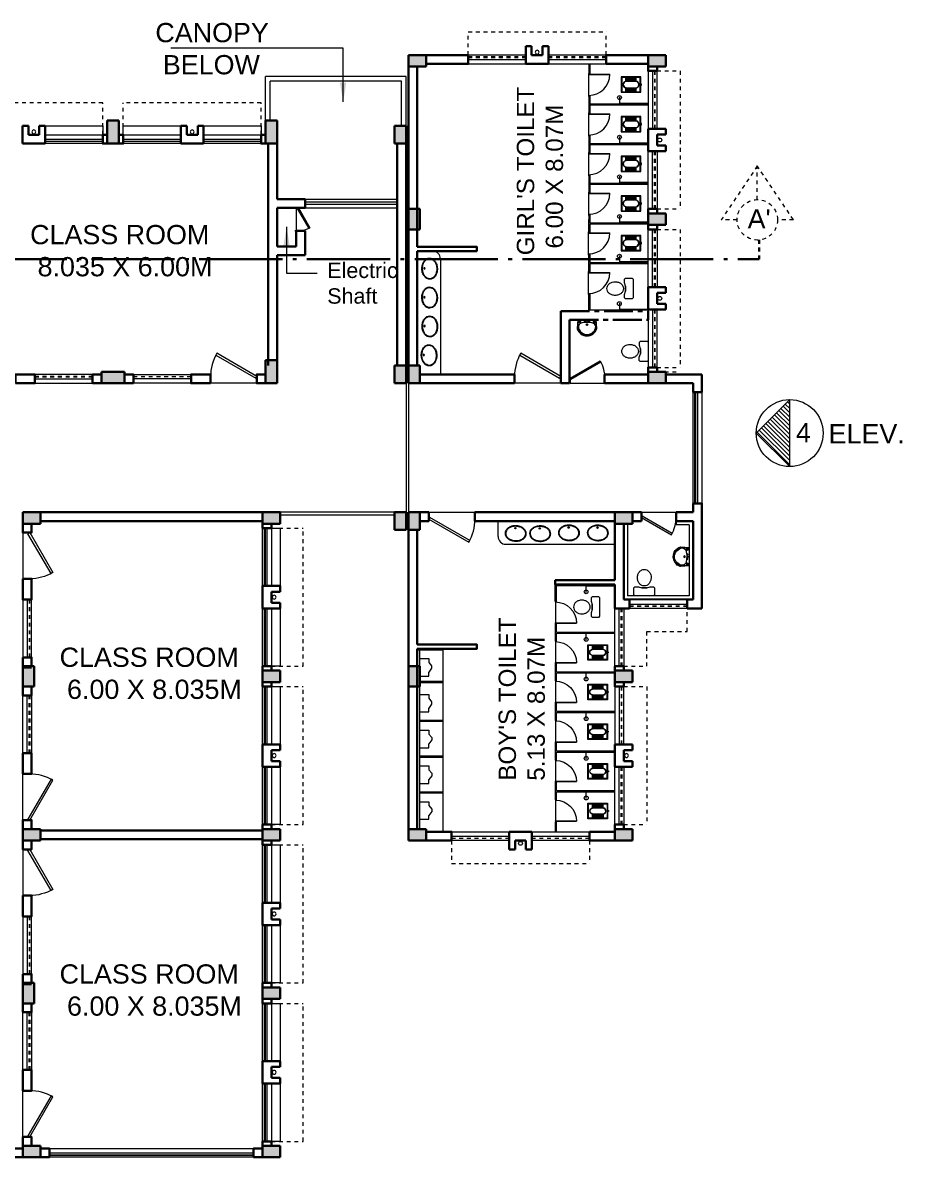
# Model space of a CAD drawing. Header units: millimetres. Extents: x 1898 to 3725, y 783 to 1532.
# Drawn here: x 2797.87 to 2820.73, y 1262.57 to 1292.05 of the extents above; entities that cross this region are included whole.
import ezdxf

# ---------------------------------------------------------------- set-up
doc = ezdxf.new("R2010")
doc.units = ezdxf.units.MM
for name, pattern in [('ACAD_ISO04W100', [30, 24, -3, 0, -3]), ('CENTER2', [1.125, 0.75, -0.125, 0.125, -0.125]), ('DASHED', [0.75, 0.5, -0.25]), ('DASHED2', [0.375, 0.25, -0.125])]:
    doc.linetypes.add(name, pattern=pattern)
doc.layers.get('0').update_dxf_attribs({"lineweight": 20})
for name, color, linetype, lineweight in [('CLL LEV.', 15, 'Continuous', 18), ('COL HATCH', 253, 'Continuous', 13), ('Column', 251, 'Continuous', 30), ('CUBICAL TOILET', 5, 'Continuous', 15), ('DIM', 6, 'Continuous', 18), ('Dimens', 251, 'Continuous', 18), ('Door', 54, 'Continuous', 18), ('ELEV.1', 7, 'Continuous', 20), ('expension joint', 248, 'Continuous', 18), ('Fixture', 44, 'Continuous', 13), ('PROJ.', 30, 'DASHED2', 15), ('Railing', 23, 'Continuous', 13), ('Section', 72, 'DASHED2', 30), ('section line', 74, 'ACAD_ISO04W100', 30), ('TEXT', 7, 'Continuous', 15), ('Ventilator', 4, 'DASHED', 18), ('Wall', 7, 'Continuous', 30), ('Window', 150, 'Continuous', 15), ('Window-Wall', 7, 'Continuous', 18)]:
    doc.layers.add(name, color=color, linetype=linetype, lineweight=lineweight)
doc.styles.add('DIM', font='arial.ttf', dxfattribs={"height": 0.5})
doc.styles.add('L120', font='arial.ttf', dxfattribs={"height": 0.6})
doc.styles.get("Standard").update_dxf_attribs({"font": 'arial.ttf', "height": 0.2})
doc.dimstyles.new('DIM', dxfattribs={"dimtxt": 0.5, "dimasz": 0.5, "dimexe": 0.02, "dimexo": 0, "dimgap": 0.1, "dimtad": 0, "dimdec": 3, "dimzin": 0, "dimdsep": 46, "dimtxsty": 'DIM', "dimcen": 0, "dimclrd": 251, "dimclre": 256, "dimclrt": 7, "dimadec": 0, "dimazin": 0, "dimtfac": 1, "dimtdec": 3, "dimtofl": 0, "dimtmove": 0, "dimatfit": 3, "dimfxl": 0, "dimtolj": 1, "dimtzin": 0, "dimlwd": -1, "dimlwe": -1, "dimarcsym": 0})

# ---------------------------------------------------------------- blocks, each defined once
blk = doc.blocks.new('VENTILATOR')
at = {"layer": 'Ventilator', "ltscale": 0.02}
for p, q in [((-0.18, -1.5), (-0.18, 0)), ((-0.165, 0), (-0.165, -1.5))]:
    blk.add_line(p, q, dxfattribs=at)
at = {"layer": 'Window-Wall'}
for p, q in [((-0.23, 0), (0, 0)), ((-0.23, -1.5), (-0.23, 0)), ((-0.115, 0), (-0.115, -1.5)), ((0, 0), (0, -1.5)), ((-0.23, -1.5), (0, -1.5))]:
    blk.add_line(p, q, dxfattribs=at)
blk = doc.blocks.new('WINDOW 1')
at = {"layer": 'CLL LEV.'}
for p, q in [((-0.23, 0), (-0.46, 0)), ((-0.46, 0), (-0.46, -1.5)), ((-0.46, -1.5), (-0.23, -1.5))]:
    blk.add_line(p, q, dxfattribs=at)
at = {"layer": 'Window'}
for p, q in [((-0.065, 0), (-0.065, -1.5)), ((-0.05, -1.5), (-0.05, 0))]:
    blk.add_line(p, q, dxfattribs=at)
at = {"layer": 'Window-Wall'}
for p, q in [((0, 0), (-0.23, 0)), ((-0.23, 0), (-0.23, -1.5)), ((-0.115, 0), (-0.115, -1.5)), ((0, -1.5), (0, 0)), ((-0.23, -1.5), (0, -1.5))]:
    blk.add_line(p, q, dxfattribs=at)
blk = doc.blocks.new('SHAFT')
at = {"layer": 'Fixture'}
blk.add_circle((0.327, -0.302), 0.05, dxfattribs=at)
at = {"layer": 'Wall'}
for p, q in [((0.035, 0), (0.62, 0)), ((0.035, 0), (0.035, -0.46)), ((0.185, -0.46), (0.185, -0.23)), ((0.185, -0.23), (0.47, -0.23)), ((0.47, -0.46), (0.47, -0.23)), ((0.62, 0), (0.62, -0.46)), ((0.035, -0.46), (0.185, -0.46)), ((0.62, -0.46), (0.47, -0.46))]:
    blk.add_line(p, q, dxfattribs=at)
blk = doc.blocks.new('*U18')
for p, q in [((0, 0), (0, 6)), ((40, 0), (40, 6))]:
    blk.add_line(p, q)
blk.add_lwpolyline([(0, 0), (34.64, -20), (35.52, -18.48), (0.88, 1.52)], close=True)
blk.add_arc((0, 0), 40, 330, 360)
blk = doc.blocks.new('Door')
at = {"layer": 'Door'}
blk.add_line((0, 0.18), (1.199, 0.18), dxfattribs=at)
at = {"layer": 'Door', "xscale": 0.0299845412869386, "yscale": 0.0299845412869386, "zscale": 0.0299845412869386}
blk.add_blockref('*U18', (0, 0), dxfattribs=at)
blk = doc.blocks.new('Urinal 1')
for p, q in [((0, 9), (9, 9)), ((0, 9), (0, -9)), ((9, 9), (9, 5)), ((12, 1), (9, 5)), ((12, -1.5), (12, 1)), ((0, -9), (9, -9)), ((9, -5), (12, -1.5)), ((9, -9), (9, -5))]:
    blk.add_line(p, q)
blk = doc.blocks.new('RH 1200')
for p, q in [((21, 0), (21, 43.3)), ((21.7, 0), (21.7, 43.3)), ((-21.7, 0), (21.7, 0)), ((21.7, 0), (21, 0))]:
    blk.add_line(p, q)
at = {"extrusion": (0, 0, -1)}
blk.add_ellipse((21.7, 0), major_axis=(-30.6, 30.6), ratio=1, start_param=5.497787, end_param=7.068583, dxfattribs=at)
blk = doc.blocks.new('GHH')
at = {"layer": 'Door', "ltscale": 20}
blk.add_line((3289.697, -299.103), (3289.697, -299.853), dxfattribs=at)
at = {"layer": 'Door', "ltscale": 20, "xscale": 0.015874999996413, "yscale": 0.015874999996413, "zscale": 0.015874999996413, "rotation": 270}
blk.add_blockref('RH 1200', (3289.697, -299.479), dxfattribs=at)
blk = doc.blocks.new('RSA CL6')
for p, q in [((5.5, 3.5), (5.5, 7.3)), ((5.9, 3.5), (5.9, 7.3)), ((6.3, 3.5), (6.3, 7.3)), ((6.7, 3.4), (6.7, 7.3)), ((7.1, 3.4), (7.1, 7.3)), ((7.5, 3.4), (7.5, 7.3)), ((7.9, 3.4), (7.9, 7.3)), ((8.3, 3.4), (8.3, 7.3)), ((8.7, 3.4), (8.7, 7.3)), ((9.1, 3.4), (9.1, 7.3)), ((9.4, 3.4), (9.4, 7.3)), ((9.8, 3.4), (9.8, 7.3)), ((10.2, 3.4), (10.2, 7.3)), ((10.6, 3.4), (10.6, 7.3)), ((11, 3.3), (11, 7.3)), ((11.4, 3.3), (11.4, 7.3)), ((11.8, 3.3), (11.8, 7.3)), ((12.2, 3.3), (12.2, 7.3)), ((12.6, 3.3), (12.6, 7.3)), ((13, 3.3), (13, 7.3)), ((13.4, 3.3), (13.4, 7.3)), ((13.8, 3.3), (13.8, 7.3)), ((14.2, 3.3), (14.2, 7.3)), ((14.6, 3.3), (14.6, 7.3)), ((15, 3.2), (15, 7.3)), ((15.4, 3.2), (15.4, 7.3)), ((15.7, 3.2), (15.7, 7.3)), ((16.1, 3.2), (16.1, 7.3)), ((16.1, 7.3), (16.1, 3.2)), ((5.5, -7.3), (5.5, -3.5)), ((5.9, -7.3), (5.9, -3.5)), ((6.3, -7.3), (6.3, -3.4)), ((6.7, -7.3), (6.7, -3.4)), ((7.1, -7.3), (7.1, -3.4)), ((7.5, -7.3), (7.5, -3.4)), ((7.9, -7.3), (7.9, -3.4)), ((8.3, -7.3), (8.3, -3.4)), ((8.7, -7.3), (8.7, -3.4)), ((9.1, -7.3), (9.1, -3.4)), ((9.4, -7.3), (9.4, -3.4)), ((9.8, -7.3), (9.8, -3.3)), ((10.2, -7.3), (10.2, -3.3)), ((10.6, -7.3), (10.6, -3.3)), ((11, -7.3), (11, -3.3)), ((11.4, -7.3), (11.4, -3.3)), ((11.8, -7.3), (11.8, -3.3)), ((12.2, -7.3), (12.2, -3.3)), ((12.6, -7.3), (12.6, -3.3)), ((13, -7.3), (13, -3.3)), ((13.4, -7.3), (13.4, -3.2)), ((13.8, -7.3), (13.8, -3.2)), ((14.2, -7.3), (14.2, -3.2)), ((14.6, -7.3), (14.6, -3.2)), ((15, -7.3), (15, -3.2)), ((15.4, -7.3), (15.4, -3.2)), ((15.7, -7.3), (15.7, -3.2)), ((16.1, -3.2), (16.1, -7.3)), ((16.1, -7.3), (16.1, -3.2))]:
    blk.add_line(p, q)
blk.add_lwpolyline([(0.8, -0.6), (0, -0.6), (0, 0.6), (0.8, 0.6)])
for points in [[(0.8, 7.9), (20.9, 7.9), (20.9, -7.9), (0.8, -7.9)], [(1.4, 7.3), (20.3, 7.3), (20.3, -7.3), (1.4, -7.3)]]:
    blk.add_lwpolyline(points, close=True)
for points in [[(5.5, 3.5), (16.1, 3.2, -0.899983), (16.1, -3.2), (5.5, -3.5, -0.799392)], [(5.5, 3.3), (16.1, 3, -0.897689), (16.1, -3), (5.6, -3.3, -0.793494), (5.5, 3.3)]]:
    blk.add_lwpolyline(points, format="xyb", close=True)
blk = doc.blocks.new('ENGLISH SHEET')
at = {"layer": 'Fixture'}
for p, q in [((4663.798, 251.204), (4663.773, 251.179)), ((4663.773, 251.179), (4663.773, 250.696)), ((4663.976, 251.204), (4663.798, 251.204)), ((4664.002, 251.179), (4663.976, 251.204)), ((4664.002, 251.09), (4664.002, 251.179)), ((4663.976, 251.001), (4664.002, 251.09)), ((4663.976, 250.874), (4663.976, 251.001)), ((4663.976, 251.001), (4663.976, 250.874)), ((4664.002, 250.785), (4663.976, 250.874)), ((4663.773, 250.696), (4663.798, 250.67)), ((4663.798, 250.67), (4663.976, 250.67)), ((4663.976, 250.67), (4664.002, 250.696)), ((4664.002, 250.696), (4664.002, 250.785))]:
    blk.add_line(p, q, dxfattribs=at)
blk.add_lwpolyline([(4664.459, 250.937, 0.117036), (4664.443, 251.003, 0.104338), (4664.396, 251.063, 0.09029), (4664.321, 251.105, 0.09898), (4664.243, 251.115, 0.08237), (4664.159, 251.101, 0.09029), (4664.09, 251.063, 0.104338), (4664.043, 251.003, 0.117036), (4664.027, 250.937, 0.117036), (4664.043, 250.871, 0.104338), (4664.09, 250.811, 0.09029), (4664.159, 250.773, 0.08237), (4664.243, 250.759, 0.08237), (4664.327, 250.773, 0.09029), (4664.396, 250.811, 0.104338), (4664.443, 250.871, 0.117036)], format="xyb", close=True, dxfattribs=at)
blk = doc.blocks.new('RSA BASIN 2')
for points in [[(10.7, -8.1, 0.12976), (10, -5.2, 0.106426), (7.6, -2.5, 0.084431), (4.3, -0.7, 0.073534), (0, 0, 0.073534), (-4.3, -0.5, 0.084431), (-7.7, -2.2, 0.106426), (-10.2, -4.8, 0.12976), (-11, -7.7, 0.12976), (-10.3, -10.6, 0.106426), (-7.9, -13.3, 0.084431), (-4.6, -15.1, 0.073534), (-0.3, -15.8, 0.073534), (4, -15.3, 0.084431), (7.4, -13.6, 0.106426), (9.9, -11, 0.12976)], [(10.1, -7.9, 0.119977), (9.4, -5.5, 0.106426), (7.3, -2.9, 0.084431), (4.1, -1.3, 0.073534), (0, -0.6, 0.073534), (-4.1, -1.1, 0.084431), (-7.4, -2.6, 0.106426), (-9.7, -5.1, 0.12976), (-10.4, -7.7, 0.009633), (-10.4, -7.9, 0.119977), (-9.8, -10.3, 0.106426), (-7.6, -12.9, 0.084431), (-4.4, -14.5, 0.073534), (-0.3, -15.2, 0.073534), (3.8, -14.7, 0.084431), (7.1, -13.2, 0.106426), (9.3, -10.7, 0.12976), (10.1, -8.1, 0.009633)]]:
    blk.add_lwpolyline(points, format="xyb", close=True)
for radius in [0.7, 0.479]:
    blk.add_circle((-0.5, -2.5), radius)
blk = doc.blocks.new('RSA BASIN 9')
for points in [[(-0.1, -16.2, 0.340881), (10, -9, 0.074195), (10.1, -8.9), (9.5, 0), (-9.5, 0), (-10, -8.8, 0.082611), (-10, -9.2, 0.330812), (-0.1, -16.2)], [(0, -15, 0.391482), (8.9, -6.7, 0.252869), (6.5, -3.5, 0.087242), (0, -2.5, 0.079484), (-6.5, -3.5, 0.2542), (-8.8, -6.7, 0.39026), (0, -15)], [(-8.6, -2, -0.907437), (-8.4, -1.8), (-7.5, -2.6, -0.907437), (-7.6, -2.7)], [(-8.2, -1.6, -0.907437), (-8.1, -1.5), (-7.1, -2.3, -0.907437), (-7.3, -2.4)], [(-7.8, -1.3, -0.907437), (-7.7, -1.2), (-6.8, -1.9, -0.907437), (-6.9, -2.1)], [(7.8, -1.3, 0.907437), (7.7, -1.2), (6.8, -1.9, 0.907437), (6.9, -2.1)], [(8.2, -1.6, 0.907437), (8.1, -1.5), (7.1, -2.3, 0.907437), (7.3, -2.4)], [(8.6, -2, 0.907437), (8.4, -1.8), (7.5, -2.6, 0.907437), (7.6, -2.7)]]:
    blk.add_lwpolyline(points, format="xyb", close=True)
for points in [[(-5.9, -3.3), (-6.2, -3, -0.183787), (-6.2, -2.7, 0.126662), (-6.2, -2.4), (-6.6, -1.4, 0.35453), (-7.1, -1), (-8.7, -1, 0.414214), (-9.1, -1.4), (-9.6, -9.1, 0.329849), (-0.1, -15.8, 0.338736), (9.6, -8.9, 0.075632), (9.7, -8.8), (9.1, -1.4, 0.414214), (8.7, -1), (7.1, -1, 0.35453), (6.6, -1.4), (6.2, -2.4, 0.126662), (6.2, -2.7, -0.183787), (6.2, -3), (5.9, -3.3)], [(-6.2, -3.4), (-6.2, -3.3, 0.220542), (-6.5, -3.1), (-8.7, -2.8, -0.361119), (-9.2, -2.3)], [(6.2, -3.4), (6.2, -3.3, -0.220542), (6.5, -3.1), (8.7, -2.8, 0.358803), (9.2, -2.3, 0.358803)]]:
    blk.add_lwpolyline(points, format="xyb")
for centre, radius in [((-2.3, -1.6), 0.399), ((0, -4.8), 0.771), ((0, -4.8), 0.602), ((0, -1.2), 0.399), ((2.3, -1.5), 0.399)]:
    blk.add_circle(centre, radius)
blk = doc.blocks.new('C3')
at = {"layer": 'COL HATCH'}
h = blk.add_hatch(color=256, dxfattribs=at)
h.dxf.hatch_style = 1
h.paths.add_polyline_path([(0.3, 0), (0, 0), (0, -0.53), (0.3, -0.53)])
at = {"layer": 'Column'}
for p, q in [((0, 0), (0, -0.53)), ((0.3, 0), (0, 0)), ((0.3, -0.53), (0.3, 0)), ((0, -0.53), (0.3, -0.53))]:
    blk.add_line(p, q, dxfattribs=at)
blk = doc.blocks.new('CU')
at = {"layer": 'COL HATCH', "linetype": 'CENTER2'}
h = blk.add_hatch(color=256, dxfattribs=at)
h.dxf.hatch_style = 1
h.paths.add_polyline_path([(0, 0.035), (0, -0.265), (0.46, -0.265), (0.46, 0.035)])
at = {"layer": 'Column', "linetype": 'CENTER2'}
blk.add_lwpolyline([(0, 0.035), (0, -0.265), (0.46, -0.265), (0.46, 0.035), (0, 0.035)], dxfattribs=at)
blk = doc.blocks.new('C2')
at = {"layer": 'COL HATCH'}
h = blk.add_hatch(color=256, dxfattribs=at)
h.dxf.hatch_style = 1
h.paths.add_polyline_path([(0.3, 0), (0, 0), (0, -0.6), (0.3, -0.6)])
at = {"layer": 'Column'}
for p, q in [((0, 0), (0, -0.6)), ((0.3, 0), (0, 0)), ((0.3, -0.6), (0.3, 0)), ((0, -0.6), (0.3, -0.6))]:
    blk.add_line(p, q, dxfattribs=at)
blk = doc.blocks.new('Elev block')
at = {"layer": 'ELEV.1'}
h = blk.add_hatch(dxfattribs=at)
h.set_pattern_fill('ANSI31', color=256, scale=0.025, angle=90, style=0)
h.set_pattern_definition([(135, (99.13637, 17.94766), (-0.0561266, -0.0561266), [])])
h.paths.add_polyline_path([(99.136, 19.686), (98.267, 18.817), (99.136, 17.948)])
for p, q in [((99.136, 19.686), (98.267, 18.817)), ((99.136, 17.948), (99.136, 19.686)), ((98.267, 18.817), (99.136, 17.948))]:
    blk.add_line(p, q, dxfattribs=at)
blk.add_circle((99.136, 18.817), 0.869, dxfattribs=at)
at = {"layer": 'ELEV.1', "char_height": 0.5, "attachment_point": 1, "style": 'L120'}
for s, insert in [('4', (99.297, 19.076)), ('ELEV.', (100.147, 19.051))]:
    blk.add_mtext_dynamic_manual_height_columns(s, width=0.5, gutter_width=24, heights=[0], dxfattribs=dict(at, insert=insert))
blk = doc.blocks.new('BDHVBFH')
at = {"layer": 'Section', "color": 7, "linetype": 'ByBlock', "lineweight": 20, "ltscale": 0.05}
for p, q in [((5432.399, -574.787), (5431.461, -576.186)), ((5432.399, -575.66), (5432.399, -574.787)), ((5433.338, -576.186), (5432.399, -574.787)), ((5431.873, -576.186), (5431.461, -576.186)), ((5433.338, -576.186), (5432.925, -576.186))]:
    blk.add_line(p, q, dxfattribs=at)
blk.add_circle((5432.399, -576.186), 0.526, dxfattribs=at)
blk = doc.blocks.new('A$C761723A2')
at = {"layer": 'Section', "ltscale": 0.05}
blk.add_line((110.31, 15.105), (110.31, 15.605), dxfattribs=at)
at = {"layer": 'section line', "ltscale": 0.09}
blk.add_line((39.754, 15.105), (110.31, 15.105), dxfattribs=at)
at = {"layer": 'Section'}
blk.add_blockref('BDHVBFH', (-5322.141, 592.314), dxfattribs=at)
at = {"layer": 'section line', "ltscale": 0.07, "insert": (110.006, 16.403), "char_height": 0.5, "attachment_point": 1}
blk.add_mtext_dynamic_manual_height_columns("A'", width=0.53707, gutter_width=12.5, heights=[0], dxfattribs=at)

msp = doc.modelspace()

# ---------------------------------------------------------------- linework, layer by layer
at = {"layer": 'Column'}
msp.add_line((2805.2146, 1287.3578), (2805.2146, 1287.3428), dxfattribs=at)
at = {"layer": 'CUBICAL TOILET'}
for p, q in [((2812.5847, 1290.9739), (2812.5845, 1290.7182)), ((2812.6147, 1290.9739), (2812.6145, 1290.7182)), ((2812.6145, 1290.7182), (2812.5845, 1290.7182)), ((2812.5842, 1290.1485), (2812.584, 1289.9089)), ((2812.5842, 1290.1485), (2812.6142, 1290.1485)), ((2812.6142, 1290.1485), (2812.614, 1289.9389)), ((2812.584, 1289.9089), (2812.5839, 1289.6882)), ((2812.614, 1289.9089), (2812.6139, 1289.6882)), ((2812.614, 1289.9389), (2814.134, 1289.9379)), ((2812.614, 1289.9089), (2814.134, 1289.9079)), ((2812.6139, 1289.6882), (2812.5839, 1289.6882)), ((2812.5834, 1288.8789), (2812.5832, 1288.6582)), ((2812.5835, 1289.1185), (2812.5834, 1288.8789)), ((2812.5835, 1289.1185), (2812.6135, 1289.1185)), ((2812.6134, 1288.8789), (2812.6132, 1288.6582)), ((2812.6135, 1289.1185), (2812.6134, 1288.9089)), ((2812.6134, 1288.9089), (2814.1334, 1288.9079)), ((2812.6134, 1288.8789), (2814.1334, 1288.8779)), ((2812.6132, 1288.6582), (2812.5832, 1288.6582)), ((2812.5828, 1288.0885), (2812.5827, 1287.8489)), ((2812.5828, 1288.0885), (2812.6128, 1288.0885)), ((2812.6128, 1288.0885), (2812.6127, 1287.8789)), ((2812.5827, 1287.8489), (2812.5825, 1287.6282)), ((2812.6127, 1287.8489), (2812.6125, 1287.6282)), ((2812.6127, 1287.8789), (2814.1327, 1287.8779)), ((2812.6127, 1287.8489), (2814.1327, 1287.8479)), ((2812.6125, 1287.6282), (2812.5825, 1287.6282)), ((2812.582, 1286.8189), (2812.5819, 1286.5982)), ((2812.5822, 1287.0585), (2812.582, 1286.8189)), ((2812.5822, 1287.0585), (2812.6122, 1287.0585)), ((2812.612, 1286.8189), (2812.6119, 1286.5982)), ((2812.6122, 1287.0585), (2812.612, 1286.8489)), ((2812.612, 1286.8489), (2814.1283, 1286.8479)), ((2812.612, 1286.8189), (2814.1283, 1286.8179)), ((2812.6119, 1286.5982), (2812.5819, 1286.5982)), ((2812.5815, 1286.0285), (2812.5814, 1285.7889)), ((2812.5815, 1286.0285), (2812.6115, 1286.0285)), ((2812.6115, 1286.0285), (2812.6114, 1285.8189)), ((2812.5814, 1285.7889), (2812.5812, 1285.5682)), ((2812.6114, 1285.7889), (2812.6112, 1285.5682)), ((2812.6114, 1285.8189), (2814.1314, 1285.8179)), ((2812.6114, 1285.7889), (2814.1313, 1285.7879)), ((2812.6112, 1285.5682), (2812.5812, 1285.5682)), ((2812.5808, 1284.9985), (2812.5805, 1284.5539)), ((2812.5808, 1284.9985), (2812.6108, 1284.9985)), ((2812.6108, 1284.9985), (2812.6106, 1284.5839)), ((2812.6106, 1284.5839), (2814.128, 1284.5829)), ((2811.7157, 1277.0051), (2811.7155, 1277.4498)), ((2811.7455, 1277.4198), (2813.2629, 1277.4208)), ((2811.7457, 1277.0052), (2811.7455, 1277.4198)), ((2811.7157, 1277.0051), (2811.7457, 1277.0052)), ((2811.7163, 1276.2148), (2811.7161, 1276.4355)), ((2811.7461, 1276.4355), (2811.7161, 1276.4355)), ((2811.7164, 1275.9751), (2811.7163, 1276.2148)), ((2811.7463, 1276.2148), (2811.7461, 1276.4355)), ((2811.7463, 1276.2148), (2813.2663, 1276.2158)), ((2811.7463, 1276.1848), (2813.2663, 1276.1858)), ((2811.7464, 1275.9752), (2811.7463, 1276.1848)), ((2811.7164, 1275.9751), (2811.7464, 1275.9752)), ((2811.7169, 1275.1848), (2811.7168, 1275.4055)), ((2811.7468, 1275.4055), (2811.7168, 1275.4055)), ((2811.7469, 1275.1848), (2811.7468, 1275.4055)), ((2811.7171, 1274.9451), (2811.7169, 1275.1848)), ((2811.7469, 1275.1848), (2813.2632, 1275.1858)), ((2811.7469, 1275.1548), (2813.2632, 1275.1558)), ((2811.7471, 1274.9452), (2811.7469, 1275.1548)), ((2811.7171, 1274.9451), (2811.7471, 1274.9452)), ((2811.7176, 1274.1548), (2811.7174, 1274.3755)), ((2811.7474, 1274.3755), (2811.7174, 1274.3755)), ((2811.7177, 1273.9151), (2811.7176, 1274.1548)), ((2811.7476, 1274.1548), (2811.7474, 1274.3755)), ((2811.7476, 1274.1548), (2813.2676, 1274.1558)), ((2811.7476, 1274.1248), (2813.2676, 1274.1258)), ((2811.7477, 1273.9152), (2811.7476, 1274.1248)), ((2811.7177, 1273.9151), (2811.7477, 1273.9152)), ((2811.7183, 1273.1248), (2811.7181, 1273.3455)), ((2811.7481, 1273.3455), (2811.7181, 1273.3455)), ((2811.7483, 1273.1248), (2811.7481, 1273.3455)), ((2811.7184, 1272.8851), (2811.7183, 1273.1248)), ((2811.7483, 1273.1248), (2813.2683, 1273.1258)), ((2811.7483, 1273.0948), (2813.2683, 1273.0958)), ((2811.7484, 1272.8852), (2811.7483, 1273.0948)), ((2811.7184, 1272.8851), (2811.7484, 1272.8852)), ((2811.7189, 1272.0948), (2811.7188, 1272.3155)), ((2811.7488, 1272.3155), (2811.7188, 1272.3155)), ((2811.7191, 1271.8551), (2811.7189, 1272.0948)), ((2811.7489, 1272.0948), (2811.7488, 1272.3155)), ((2811.7489, 1272.0948), (2813.2689, 1272.0958)), ((2811.7489, 1272.0648), (2813.2689, 1272.0658)), ((2811.7491, 1271.8552), (2811.7489, 1272.0648)), ((2811.7191, 1271.8551), (2811.7491, 1271.8552)), ((2811.7196, 1271.0172), (2811.7194, 1271.2729)), ((2811.7494, 1271.2729), (2811.7194, 1271.2729)), ((2811.7496, 1271.0172), (2811.7494, 1271.2729))]:
    msp.add_line(p, q, dxfattribs=at)
at = {"layer": 'Door'}
msp.add_line((2804.9846, 1287.2357), (2804.9846, 1286.636), dxfattribs=at)
at = {"layer": 'expension joint'}
for p, q in [((2807.8355, 1282.6768), (2807.8355, 1279.3268)), ((2807.898, 1282.6768), (2807.898, 1279.3268))]:
    msp.add_line(p, q, dxfattribs=at)
at = {"layer": 'Fixture', "ltscale": 0.05}
for p, q in [((2813.3842, 1290.1166), (2813.384, 1289.9508)), ((2814.134, 1289.9503), (2813.384, 1289.9508)), ((2813.3835, 1289.0866), (2813.3834, 1288.9208)), ((2814.1334, 1288.9203), (2813.3834, 1288.9208)), ((2813.3828, 1288.0566), (2813.3827, 1287.8908)), ((2814.1327, 1287.8903), (2813.3827, 1287.8908)), ((2813.3822, 1287.0266), (2813.382, 1286.8608)), ((2814.1283, 1286.8603), (2813.382, 1286.8608)), ((2813.3815, 1285.9966), (2813.3814, 1285.8308)), ((2814.1314, 1285.8303), (2813.3814, 1285.8308)), ((2813.3807, 1284.7616), (2813.3806, 1284.5958)), ((2814.128, 1284.5953), (2813.3806, 1284.5958)), ((2813.2629, 1277.4084), (2812.5155, 1277.4079)), ((2812.5156, 1277.2421), (2812.5155, 1277.4079)), ((2813.2663, 1276.1734), (2812.5163, 1276.1729)), ((2812.5164, 1276.0071), (2812.5163, 1276.1729)), ((2813.2632, 1275.1434), (2812.5169, 1275.1429)), ((2812.5171, 1274.9771), (2812.5169, 1275.1429)), ((2813.2676, 1274.1134), (2812.5176, 1274.1129)), ((2812.5177, 1273.9471), (2812.5176, 1274.1129)), ((2813.2683, 1273.0834), (2812.5183, 1273.0829)), ((2812.5184, 1272.9171), (2812.5183, 1273.0829)), ((2813.2689, 1272.0534), (2812.5189, 1272.0529)), ((2812.5191, 1271.8871), (2812.5189, 1272.0529))]:
    msp.add_line(p, q, dxfattribs=at)
at = {"layer": 'Fixture'}
for p, q in [((2808.7969, 1286.2267), (2808.128, 1286.2267)), ((2808.5307, 1286.1117), (2808.128, 1286.1117)), ((2808.7306, 1285.9115), (2808.7306, 1282.9068)), ((2810.2283, 1278.6943), (2810.2283, 1279.097)), ((2810.4284, 1278.4945), (2813.2629, 1278.4945)), ((2808.7973, 1275.747), (2808.1269, 1275.747)), ((2808.7969, 1275.777), (2808.128, 1275.777)), ((2808.1969, 1273.257), (2808.1969, 1275.747)), ((2808.7969, 1271.027), (2808.7969, 1275.777)), ((2808.1969, 1271.097), (2808.1969, 1274.832)), ((2808.7972, 1274.9269), (2808.1972, 1274.9269)), ((2808.7972, 1274.8969), (2808.1972, 1274.8969)), ((2808.7973, 1273.917), (2808.1973, 1273.917)), ((2808.7973, 1273.887), (2808.1973, 1273.887)), ((2808.7976, 1272.987), (2808.1976, 1272.987)), ((2808.7976, 1272.957), (2808.1976, 1272.957)), ((2808.798, 1272.057), (2808.198, 1272.057)), ((2808.798, 1272.027), (2808.198, 1272.027))]:
    msp.add_line(p, q, dxfattribs=at)
at = {"layer": 'Fixture', "ltscale": 0.05}
for centre in [(2813.3841, 1290.1008), (2813.3835, 1289.0708), (2813.3828, 1288.0408), (2813.3821, 1287.0108), (2813.3815, 1285.9808), (2813.3807, 1284.7458), (2812.5156, 1277.2579), (2812.5164, 1276.0229), (2812.517, 1274.9929), (2812.5177, 1273.9629), (2812.5184, 1272.9329), (2812.519, 1271.9029)]:
    msp.add_circle(centre, 0.05, dxfattribs=at)
at = {"layer": 'Fixture'}
for centre, start, end in [((2808.5306, 1285.9117), 359.96287, 89.96287), ((2810.4283, 1278.6945), 180.03713, 270.03713)]:
    msp.add_arc(centre, 0.2, start, end, dxfattribs=at)
at = {"layer": 'PROJ.', "ltscale": 0.05}
for p, q in [((2809.4505, 1291.8069), (2813.0355, 1291.8069)), ((2809.4505, 1291.2068), (2809.4505, 1291.8069)), ((2809.4505, 1291.8069), (2813.0355, 1291.8069)), ((2809.4505, 1291.2068), (2809.4505, 1291.8069)), ((2813.0355, 1291.2068), (2813.0355, 1291.8069)), ((2813.0355, 1291.2068), (2813.0355, 1291.8069)), ((2814.358, 1290.7918), (2814.9581, 1290.7918)), ((2814.358, 1290.7918), (2814.9581, 1290.7918)), ((2814.9581, 1290.7918), (2814.9581, 1287.2068)), ((2814.9581, 1290.7918), (2814.9581, 1287.2068)), ((2799.9555, 1289.9668), (2796.3705, 1289.9668)), ((2799.9555, 1289.1368), (2799.9555, 1289.9668)), ((2800.4855, 1289.1368), (2800.4855, 1289.9668)), ((2804.0705, 1289.9668), (2800.4855, 1289.9668)), ((2804.0705, 1289.1368), (2804.0705, 1289.9668)), ((2814.358, 1287.2068), (2814.9581, 1287.2068)), ((2814.358, 1287.2068), (2814.9581, 1287.2068)), ((2814.358, 1286.6768), (2814.9581, 1286.6768)), ((2814.358, 1286.6768), (2814.9581, 1286.6768)), ((2814.9581, 1286.6768), (2814.9581, 1283.0918)), ((2814.9581, 1286.6768), (2814.9581, 1283.0918)), ((2814.358, 1283.0918), (2814.9581, 1283.0918)), ((2814.358, 1283.0918), (2814.9581, 1283.0918)), ((2814.358, 1282.9768), (2814.958, 1282.9768)), ((2804.3355, 1278.9118), (2805.1655, 1278.9118)), ((2805.1655, 1275.3268), (2805.1655, 1278.9118)), ((2815.1434, 1276.2268), (2815.1434, 1276.8268)), ((2815.1434, 1276.2268), (2815.1434, 1276.8268)), ((2814.0929, 1276.2268), (2815.1434, 1276.2268)), ((2814.0929, 1275.3268), (2814.0929, 1276.2268)), ((2814.0929, 1276.2268), (2815.1434, 1276.2268)), ((2814.0929, 1275.3268), (2814.0929, 1276.2268)), ((2804.3355, 1275.3268), (2805.1655, 1275.3268)), ((2813.4929, 1275.3268), (2814.0929, 1275.3268)), ((2813.4929, 1275.3268), (2814.0929, 1275.3268)), ((2804.3355, 1274.7968), (2805.1655, 1274.7968)), ((2805.1655, 1271.2118), (2805.1655, 1274.7968)), ((2813.4929, 1274.7968), (2814.093, 1274.7968)), ((2813.4929, 1274.7968), (2814.093, 1274.7968)), ((2814.093, 1274.7968), (2814.093, 1271.2118)), ((2814.093, 1274.7968), (2814.093, 1271.2118)), ((2804.3355, 1271.2118), (2805.1655, 1271.2118)), ((2813.4929, 1271.2118), (2814.093, 1271.2118)), ((2813.4929, 1271.2118), (2814.093, 1271.2118)), ((2804.3355, 1270.6818), (2805.1655, 1270.6818)), ((2805.1655, 1267.0968), (2805.1655, 1270.6818)), ((2809.018, 1270.7969), (2809.018, 1270.1968)), ((2809.018, 1270.7969), (2809.018, 1270.1968)), ((2812.603, 1270.7969), (2812.603, 1270.1968)), ((2812.603, 1270.7969), (2812.603, 1270.1968)), ((2809.018, 1270.1968), (2812.603, 1270.1968)), ((2809.018, 1270.1968), (2812.603, 1270.1968)), ((2804.3355, 1267.0968), (2805.1655, 1267.0968)), ((2804.3355, 1266.5668), (2805.1655, 1266.5668)), ((2805.1655, 1262.9818), (2805.1655, 1266.5668)), ((2804.3355, 1262.9818), (2805.1655, 1262.9818))]:
    msp.add_line(p, q, dxfattribs=at)
at = {"layer": 'Railing'}
for p, q in [((2807.5355, 1279.3268), (2804.5655, 1279.3268)), ((2807.5355, 1279.2468), (2804.5655, 1279.2468)), ((2813.5029, 1279.0268), (2813.5029, 1277.0668)), ((2813.5929, 1279.0268), (2813.5929, 1277.1568)), ((2815.2839, 1279.0868), (2814.8529, 1279.0868)), ((2814.8529, 1279.0868), (2814.8529, 1278.9968)), ((2815.1939, 1278.9968), (2814.8529, 1278.9968)), ((2815.1939, 1278.9968), (2815.1939, 1277.1568)), ((2815.2839, 1279.0868), (2815.2839, 1277.0668)), ((2815.2839, 1277.0668), (2813.5029, 1277.0668)), ((2815.1939, 1277.1568), (2813.5929, 1277.1568))]:
    msp.add_line(p, q, dxfattribs=at)
at = {"layer": 'Wall'}
for p, q in [((2807.898, 1283.1368), (2807.898, 1290.9068)), ((2808.128, 1286.2267), (2808.128, 1290.9068)), ((2808.128, 1286.2267), (2808.128, 1290.9068)), ((2804.2555, 1283.1368), (2804.2555, 1288.9068)), ((2804.4855, 1287.4657), (2804.4855, 1288.9068)), ((2807.6055, 1283.1368), (2807.6055, 1288.9068)), ((2807.8355, 1283.1368), (2807.8355, 1288.9068)), ((2804.4855, 1287.4657), (2805.2146, 1287.4657)), ((2805.2146, 1287.4657), (2805.2146, 1287.2357)), ((2804.4855, 1286.2357), (2804.4855, 1287.2357)), ((2804.4855, 1287.2357), (2805.2146, 1287.2357)), ((2804.9846, 1286.636), (2804.9846, 1286.2357)), ((2804.9846, 1286.636), (2805.2146, 1286.636)), ((2805.2146, 1286.636), (2805.2146, 1286.0057)), ((2804.9846, 1286.2357), (2804.4855, 1286.2357)), ((2804.4855, 1283.1368), (2804.4855, 1286.0057)), ((2805.2146, 1286.0057), (2804.4855, 1286.0057)), ((2808.128, 1283.1368), (2808.128, 1286.1117)), ((2814.358, 1285.1768), (2814.128, 1285.1768)), ((2814.358, 1285.1768), (2814.5085, 1285.1768)), ((2811.858, 1282.6768), (2811.858, 1284.5539)), ((2814.128, 1284.3239), (2814.128, 1284.5539)), ((2812.088, 1282.6768), (2812.088, 1284.3239)), ((2810.6553, 1282.9068), (2808.198, 1282.9068)), ((2808.198, 1282.9068), (2808.198, 1282.6768)), ((2808.198, 1282.6768), (2810.6553, 1282.6768)), ((2810.6553, 1282.6768), (2810.6553, 1282.9068)), ((2811.858, 1282.6768), (2811.858, 1282.9068)), ((2812.088, 1282.6768), (2811.858, 1282.6768)), ((2814.128, 1282.9068), (2812.9976, 1282.9068)), ((2812.9976, 1282.6768), (2812.9976, 1282.9068)), ((2814.128, 1282.6768), (2812.9976, 1282.6768)), ((2814.588, 1282.9068), (2815.5239, 1282.9068)), ((2814.588, 1282.6768), (2814.588, 1282.9068)), ((2815.2939, 1282.6768), (2814.588, 1282.6768)), ((2815.2939, 1282.4468), (2815.2939, 1282.6768)), ((2815.5239, 1282.9068), (2815.5239, 1282.6768)), ((2815.5239, 1282.6768), (2815.5239, 1282.4468)), ((2815.5239, 1282.4468), (2815.2939, 1282.4468)), ((2798.3355, 1279.3268), (2804.1055, 1279.3268)), ((2813.2629, 1279.3269), (2809.6274, 1279.327)), ((2809.6274, 1279.327), (2809.6274, 1279.097)), ((2815.2939, 1279.3268), (2814.8529, 1279.3268)), ((2814.8529, 1279.3268), (2814.8529, 1279.0968)), ((2815.5239, 1279.3268), (2815.5239, 1276.8268)), ((2798.3355, 1279.0968), (2804.1055, 1279.0968)), ((2807.898, 1278.8668), (2807.898, 1271.0968)), ((2808.128, 1278.8668), (2808.128, 1275.892)), ((2813.2629, 1279.0969), (2809.6274, 1279.097)), ((2813.2629, 1279.0268), (2813.2629, 1277.5648)), ((2813.4929, 1279.0268), (2813.4929, 1277.0568)), ((2813.9529, 1279.0968), (2813.7229, 1279.0968)), ((2815.2939, 1279.0968), (2814.8529, 1279.0968)), ((2815.2939, 1279.0968), (2815.2939, 1277.0568)), ((2811.7155, 1277.5648), (2813.2632, 1277.5648)), ((2811.7155, 1277.4498), (2813.2632, 1277.4498)), ((2813.2629, 1277.4498), (2813.2629, 1276.8268)), ((2813.4929, 1276.8268), (2813.2629, 1276.8268)), ((2813.4929, 1277.0568), (2813.6434, 1277.0568)), ((2813.4929, 1276.8268), (2813.6434, 1276.8268)), ((2813.6434, 1277.0568), (2813.6434, 1276.8268)), ((2815.1434, 1277.0568), (2815.1434, 1276.8268)), ((2815.2939, 1277.0568), (2815.1434, 1277.0568)), ((2815.5239, 1276.8268), (2815.1434, 1276.8268)), ((2808.128, 1275.777), (2808.128, 1271.0968)), ((2797.8756, 1275.2918), (2798.1056, 1275.2918)), ((2804.1055, 1271.0618), (2798.3355, 1271.0618)), ((2804.1055, 1270.8318), (2798.3355, 1270.8318)), ((2797.8756, 1267.0618), (2798.1056, 1267.0618))]:
    msp.add_line(p, q, dxfattribs=at)
at = {"layer": 'Wall', "linetype": 'CENTER2'}
for p, q in [((2811.858, 1284.5539), (2814.1283, 1284.5539)), ((2812.088, 1284.3239), (2814.1283, 1284.3239)), ((2811.858, 1282.6768), (2811.858, 1282.9068)), ((2811.7155, 1277.5648), (2811.7155, 1277.4498))]:
    msp.add_line(p, q, dxfattribs=at)
at = {"layer": 'Wall'}
for points in [[(2808.358, 1290.9768), (2808.358, 1291.2068), (2809.4505, 1291.2068), (2809.4505, 1290.9768), (2808.358, 1290.9768)], [(2808.358, 1290.9768), (2808.358, 1291.2068), (2809.4505, 1291.2068), (2809.4505, 1290.9768), (2808.358, 1290.9768)], [(2813.0355, 1290.9768), (2813.0355, 1291.2068), (2814.128, 1291.2068), (2814.128, 1290.9768), (2813.0355, 1290.9768)], [(2814.358, 1290.7918), (2814.128, 1290.7918), (2814.128, 1290.9068), (2814.358, 1290.9068), (2814.358, 1290.7918)], [(2799.9555, 1289.1368), (2799.9555, 1288.9068), (2800.0705, 1288.9068), (2800.0705, 1289.1368), (2799.9555, 1289.1368)], [(2800.3705, 1289.1368), (2800.3705, 1288.9068), (2800.4855, 1288.9068), (2800.4855, 1289.1368), (2800.3705, 1289.1368)], [(2804.0705, 1289.1369), (2804.0705, 1288.9069), (2804.1855, 1288.9069), (2804.1855, 1289.1369), (2804.0705, 1289.1369)], [(2804.0705, 1289.1368), (2804.0705, 1288.9068), (2804.1855, 1288.9068), (2804.1855, 1289.1368), (2804.0705, 1289.1368)], [(2814.358, 1287.2068), (2814.128, 1287.2068), (2814.128, 1287.0918), (2814.358, 1287.0918), (2814.358, 1287.2068)], [(2814.358, 1286.6768), (2814.128, 1286.6768), (2814.128, 1286.7918), (2814.358, 1286.7918), (2814.358, 1286.6768)], [(2808.128, 1286.2267), (2809.6746, 1286.2267), (2809.6746, 1286.1117), (2808.128, 1286.1117)], [(2808.128, 1286.2267), (2809.6746, 1286.2267), (2809.6746, 1286.1117), (2808.128, 1286.1117)], [(2799.6905, 1282.6768), (2799.6905, 1282.9068), (2799.9205, 1282.9068), (2799.9205, 1282.6768), (2799.6905, 1282.6768)], [(2800.7505, 1282.6768), (2800.7505, 1282.9068), (2800.5205, 1282.9068), (2800.5205, 1282.6768), (2800.7505, 1282.6768)], [(2804.1855, 1282.6768), (2804.1855, 1282.9068), (2803.9555, 1282.9068), (2803.9555, 1282.6768), (2804.1855, 1282.6768)], [(2815.2939, 1279.5568), (2815.5239, 1279.5568), (2815.5239, 1279.3268)], [(2815.2939, 1279.3268), (2815.2939, 1279.5568)], [(2808.198, 1279.3268), (2808.428, 1279.3268), (2808.428, 1279.0968), (2808.198, 1279.0968), (2808.198, 1279.3268)], [(2797.8755, 1279.0268), (2798.1055, 1279.0268), (2798.1055, 1278.7968), (2797.8755, 1278.7968), (2797.8755, 1279.0268)], [(2804.3355, 1279.0268), (2804.1055, 1279.0268), (2804.1055, 1278.9118), (2804.3355, 1278.9118), (2804.3355, 1279.0268)], [(2808.128, 1275.777), (2809.6746, 1275.777), (2809.6746, 1275.892), (2808.128, 1275.892)], [(2797.8755, 1275.5568), (2798.1055, 1275.5568), (2798.1055, 1275.3268), (2797.8755, 1275.3268), (2797.8755, 1275.5568)], [(2804.3355, 1275.3268), (2804.1055, 1275.3268), (2804.1055, 1275.2118), (2804.3355, 1275.2118), (2804.3355, 1275.3268)], [(2813.4929, 1275.3268), (2813.2629, 1275.3268), (2813.2629, 1275.2118), (2813.4929, 1275.2118), (2813.4929, 1275.3268)], [(2797.8755, 1274.5668), (2798.1055, 1274.5668), (2798.1055, 1274.7968), (2797.8755, 1274.7968), (2797.8755, 1274.5668)], [(2804.3355, 1274.9118), (2804.1055, 1274.9118), (2804.1055, 1274.7968), (2804.3355, 1274.7968), (2804.3355, 1274.9118)], [(2813.4929, 1274.7968), (2813.2629, 1274.7968), (2813.2629, 1274.9118), (2813.4929, 1274.9118), (2813.4929, 1274.7968)], [(2797.8755, 1271.0968), (2798.1055, 1271.0968), (2798.1055, 1271.3268), (2797.8755, 1271.3268), (2797.8755, 1271.0968)], [(2804.3355, 1271.2118), (2804.1055, 1271.2118), (2804.1055, 1271.0968), (2804.3355, 1271.0968), (2804.3355, 1271.2118)], [(2804.3356, 1271.2118), (2804.1056, 1271.2118), (2804.1056, 1271.0968), (2804.3356, 1271.0968), (2804.3356, 1271.2118)], [(2813.4929, 1271.2118), (2813.2629, 1271.2118), (2813.2629, 1271.0968), (2813.4929, 1271.0968), (2813.4929, 1271.2118)], [(2808.358, 1271.0269), (2808.358, 1270.7969), (2809.018, 1270.7969), (2809.018, 1271.0269), (2808.358, 1271.0269)], [(2812.603, 1271.0269), (2812.603, 1270.7968), (2813.2629, 1270.7968), (2813.2629, 1271.0268), (2812.603, 1271.0269)], [(2797.8755, 1270.7968), (2798.1055, 1270.7968), (2798.1055, 1270.5668), (2797.8755, 1270.5668), (2797.8755, 1270.7968)], [(2804.3355, 1270.7968), (2804.1055, 1270.7968), (2804.1055, 1270.6818), (2804.3355, 1270.6818), (2804.3355, 1270.7968)], [(2797.8755, 1267.3268), (2798.1055, 1267.3268), (2798.1055, 1267.0968), (2797.8755, 1267.0968), (2797.8755, 1267.3268)], [(2804.3355, 1267.0968), (2804.1055, 1267.0968), (2804.1055, 1266.9818), (2804.3355, 1266.9818), (2804.3355, 1267.0968)], [(2797.8755, 1266.3368), (2798.1055, 1266.3368), (2798.1055, 1266.5668), (2797.8755, 1266.5668), (2797.8755, 1266.3368)], [(2804.3355, 1266.6818), (2804.1055, 1266.6818), (2804.1055, 1266.5668), (2804.3355, 1266.5668), (2804.3355, 1266.6818)], [(2797.8755, 1262.8668), (2798.1055, 1262.8668), (2798.1055, 1263.0968), (2797.8755, 1263.0968), (2797.8755, 1262.8668)], [(2804.3355, 1262.9818), (2804.1055, 1262.9818), (2804.1055, 1262.8668), (2804.3355, 1262.8668), (2804.3355, 1262.9818)], [(2804.3356, 1262.9818), (2804.1056, 1262.9818), (2804.1056, 1262.8668), (2804.3356, 1262.8668), (2804.3356, 1262.9818)], [(2797.6455, 1262.5668), (2797.8755, 1262.5668), (2797.8755, 1262.7968), (2797.6455, 1262.7968), (2797.6455, 1262.5668)], [(2798.5655, 1262.5668), (2798.3355, 1262.5668), (2798.3355, 1262.7968), (2798.5655, 1262.7968), (2798.5655, 1262.5668)], [(2803.8755, 1262.5668), (2804.1055, 1262.5668), (2804.1055, 1262.7968), (2803.8755, 1262.7968), (2803.8755, 1262.5668)]]:
    msp.add_lwpolyline(points, dxfattribs=at)
for points in [[(2814.128, 1282.9768), (2814.358, 1282.9768), (2814.358, 1283.0918), (2814.128, 1283.0918)], [(2797.6849, 1282.6767), (2797.6849, 1282.9068), (2798.1905, 1282.9068), (2798.1905, 1282.6767)], [(2802.7562, 1282.6767), (2802.7562, 1282.9068), (2802.2505, 1282.9068), (2802.2505, 1282.6767)], [(2797.8753, 1277.5975), (2798.1055, 1277.5975), (2798.1055, 1277.0568), (2797.8753, 1277.0568)], [(2797.8753, 1272.5262), (2798.1055, 1272.5262), (2798.1055, 1273.0668), (2797.8753, 1273.0668)], [(2797.8753, 1269.3675), (2798.1055, 1269.3675), (2798.1055, 1268.8268), (2797.8753, 1268.8268)], [(2797.8753, 1264.2962), (2798.1055, 1264.2962), (2798.1055, 1264.8368), (2797.8753, 1264.8368)]]:
    msp.add_lwpolyline(points, close=True, dxfattribs=at)
at = {"layer": 'Wall', "linetype": 'CENTER2'}
msp.add_lwpolyline([(2813.9529, 1279.0968), (2813.9529, 1279.3268), (2813.7229, 1279.3268), (2813.7229, 1279.0968)], dxfattribs=at)
at = {"layer": 'Window'}
for p, q in [((2807.6055, 1287.3807), (2805.2146, 1287.3807)), ((2807.6055, 1287.3207), (2805.2146, 1287.3207)), ((2815.3439, 1279.5568), (2815.3439, 1282.4468)), ((2815.3589, 1282.4468), (2815.3589, 1279.5568)), ((2798.5655, 1262.6318), (2803.8755, 1262.6318)), ((2803.8755, 1262.6168), (2798.5655, 1262.6168))]:
    msp.add_line(p, q, dxfattribs=at)
at = {"layer": 'Window-Wall', "ltscale": 0.05}
for p, q in [((2807.8355, 1290.6456), (2804.1854, 1290.6456)), ((2804.1855, 1289.5068), (2804.1854, 1290.6456)), ((2807.8355, 1289.3668), (2807.8355, 1290.6456)), ((2807.7205, 1290.5306), (2804.3004, 1290.5306)), ((2804.3004, 1289.5069), (2804.3004, 1290.5306)), ((2807.7207, 1289.3668), (2807.7205, 1290.5306))]:
    msp.add_line(p, q, dxfattribs=at)
at = {"layer": 'Window-Wall'}
for p, q in [((2805.2146, 1287.4657), (2807.6055, 1287.4657)), ((2807.6055, 1287.2353), (2807.6055, 1287.4653)), ((2805.2146, 1287.2357), (2807.6055, 1287.2357)), ((2815.2939, 1282.4468), (2815.5239, 1282.4468)), ((2815.2939, 1279.5568), (2815.2939, 1282.4468)), ((2815.4089, 1282.4468), (2815.4089, 1279.5568)), ((2815.5239, 1282.4468), (2815.5239, 1279.5568)), ((2815.5239, 1279.5568), (2815.2939, 1279.5568)), ((2798.5655, 1262.5668), (2798.5655, 1262.7968)), ((2798.5655, 1262.7968), (2803.8755, 1262.7968)), ((2798.5655, 1262.6818), (2803.8755, 1262.6818)), ((2803.8755, 1262.5668), (2798.5655, 1262.5668))]:
    msp.add_line(p, q, dxfattribs=at)

# ---------------------------------------------------------------- block references
at = {"lineweight": 15}
msp.add_blockref('A$C761723A2', (2706.7072, 1270.7968), dxfattribs=at)
at = {"layer": 'Column', "xscale": -1}
for name, p, rotation in [('CU', (2807.898, 1290.9418), 180), ('CU', (2814.128, 1290.9418), 180), ('CU', (2807.5705, 1289.3668), 90), ('CU', (2814.128, 1286.8268), 180), ('C2', (2799.9205, 1282.9768), 90), ('CU', (2807.5705, 1283.1368), 90), ('CU', (2807.933, 1283.1368), 90), ('CU', (2814.128, 1282.7118), 180), ('CU', (2807.5705, 1279.3268), 90), ('CU', (2807.933, 1279.3268), 90)]:
    msp.add_blockref(name, p, dxfattribs=dict(at, rotation=rotation))
for name, p in [('C2', (2800.3705, 1289.5068)), ('C2', (2804.4855, 1289.5068)), ('C2', (2804.4855, 1283.2768)), ('C3', (2798.1755, 1275.3268)), ('C3', (2808.198, 1275.3268)), ('C3', (2798.1755, 1267.0968))]:
    msp.add_blockref(name, p, dxfattribs=at)
at = {"layer": 'Column', "rotation": 180}
msp.add_blockref('C3', (2808.198, 1286.6768), dxfattribs=at)
at = {"layer": 'Column'}
for p in [(2797.8755, 1279.2918), (2804.1055, 1279.2918), (2813.2629, 1279.2918), (2804.1055, 1275.1768), (2813.2629, 1275.1768), (2797.8755, 1271.0618), (2804.1055, 1271.0618), (2807.898, 1271.0618), (2813.2629, 1271.0618), (2804.1055, 1266.9468), (2797.8755, 1262.8318), (2804.1055, 1262.8318)]:
    msp.add_blockref('CU', p, dxfattribs=at)
at = {"layer": 'Dimens', "lineweight": 15}
msp.add_blockref('Elev block', (2718.6705, 1262.5668), dxfattribs=at)
at = {"layer": 'Door'}
for name, p, xscale, yscale, zscale, rotation in [('GHH', (180.6781, 1052.4894), -0.8000000001367673, 0.8000000001375156, 0.8000000001375136, 179.9642723067066), ('GHH', (180.6774, 1051.4594), -0.8000000001367673, 0.8000000001375156, 0.8000000001375136, 179.9642723067066), ('GHH', (180.6767, 1050.4294), -0.8000000001367673, 0.8000000001375156, 0.8000000001375136, 179.9642723067066), ('GHH', (180.6761, 1049.3994), -0.8000000001367673, 0.8000000001375156, 0.8000000001375136, 179.9642723067066), ('*U18', (2805.0396, 1287.2357), -0.0149922706434693, 0.0149922706434693, 0.0149922706434693, 90), ('GHH', (180.6754, 1048.3694), -0.8000000001367673, 0.8000000001375156, 0.8000000001375136, 179.9642723067066), ('GHH', (180.6747, 1047.3394), -0.8000000001367673, 0.8000000001375156, 0.8000000001375136, 179.9642723067066), ('GHH', (179.8096, 1514.6643), 0.8000000001374484, 0.8000000001374484, 0.8000000001374484, 0.03572769329324655), ('GHH', (179.8103, 1513.6343), 0.8000000001374484, 0.8000000001374484, 0.8000000001374484, 0.03572769329324655), ('GHH', (179.811, 1512.6043), 0.8000000001374484, 0.8000000001374484, 0.8000000001374484, 0.03572769329324655), ('GHH', (179.8116, 1511.5743), 0.8000000001374484, 0.8000000001374484, 0.8000000001374484, 0.03572769329324655), ('GHH', (179.8123, 1510.5443), 0.8000000001374484, 0.8000000001374484, 0.8000000001374484, 0.03572769329324655), ('GHH', (179.813, 1509.5143), 0.8000000001374484, 0.8000000001374484, 0.8000000001374484, 0.03572769329324655)]:
    msp.add_blockref(name, p, dxfattribs=dict(at, xscale=xscale, yscale=yscale, zscale=zscale, rotation=rotation))
at = {"layer": 'Fixture', "extrusion": (0, 0, -1)}
for name, p, xscale, yscale, zscale, rotation in [('RSA CL6', (-2813.9594, 1290.438), 0.02539999999408093, 0.02539999999408093, -0.02539999999589774, 0.03712623411802837), ('RSA CL6', (-2813.9587, 1289.408), 0.02539999999408093, 0.02539999999408093, -0.02539999999589774, 0.03712623411802837), ('RSA CL6', (-2813.958, 1288.378), 0.02539999999408093, 0.02539999999408093, -0.02539999999589774, 0.03712623411802837), ('RSA CL6', (-2813.9574, 1287.348), 0.02539999999408093, 0.02539999999408093, -0.02539999999589774, 0.03712623411802837), ('RSA CL6', (-2813.9567, 1286.318), 0.02539999999408093, 0.02539999999408093, -0.02539999999589774, 0.03712623411802837), ('RSA BASIN 2', (-2808.2484, 1285.6504), 0.02539999999498832, 0.02539999999498832, -0.02539999999591329, 270), ('RSA BASIN 2', (-2808.248, 1284.9007), 0.02539999999498832, 0.02539999999498832, -0.02539999999591329, 270), ('RSA BASIN 2', (-2808.2534, 1284.1504), 0.02539999999498832, 0.02539999999498832, -0.02539999999591329, 270), ('RSA BASIN 2', (-2808.2331, 1283.4006), 0.02539999999498832, 0.02539999999498832, -0.02539999999591329, 270), ('RSA CL6', (-2813.0916, 1275.6857), -0.02539999999589984, 0.02539999999589782, -0.02539999999589984, 179.9628737661411), ('RSA CL6', (-2813.0923, 1274.6557), -0.02539999999589984, 0.02539999999589782, -0.02539999999589984, 179.9628737661411), ('RSA CL6', (-2813.0929, 1273.6257), -0.02539999999589984, 0.02539999999589782, -0.02539999999589984, 179.9628737661411), ('RSA CL6', (-2813.0936, 1272.5957), -0.02539999999589984, 0.02539999999589782, -0.02539999999589984, 179.9628737661411), ('RSA CL6', (-2813.0943, 1271.5657), -0.02539999999589984, 0.02539999999589782, -0.02539999999589984, 179.9628737661411)]:
    msp.add_blockref(name, p, dxfattribs=dict(at, xscale=xscale, yscale=yscale, zscale=zscale, rotation=rotation))
at = {"layer": 'Fixture', "extrusion": (0, 0, -1), "zscale": -1}
for p, rotation in [((-7476.9529, 1023.9819), 0.1255462015780759), ((-7477.34, 1022.3511), 0.1255462015520314), ((-2558.9149, -3386.3897), 90.05129373375074)]:
    msp.add_blockref('ENGLISH SHEET', p, dxfattribs=dict(at, rotation=rotation))
at = {"layer": 'Fixture', "ltscale": 10000, "extrusion": (0, 0, -1)}
for p, xscale, yscale, zscale, rotation in [((-2812.539, 1284.3239), -0.0254326166761463, 0.02543261667597108, -0.0254326166761463, 0.04639637732230639), ((-2815.1939, 1278.1726), 0.02543261667546474, 0.02543261667546474, -0.0254326166754069, 89.95360362113973)]:
    msp.add_blockref('RSA BASIN 9', p, dxfattribs=dict(at, xscale=xscale, yscale=yscale, zscale=zscale, rotation=rotation))
at = {"layer": 'Fixture', "extrusion": (0, 0, -1), "xscale": -0.02539999999589782, "yscale": 0.02539999999589782, "zscale": -0.02539999999589782}
for p in [(-2810.6896, 1278.9766), (-2811.3244, 1278.9717), (-2812.0743, 1278.9919), (-2812.8243, 1278.9896)]:
    msp.add_blockref('RSA BASIN 2', p, dxfattribs=at)
at = {"layer": 'Fixture', "extrusion": (0, 0, -1), "xscale": -1, "zscale": -1, "rotation": 179.8744537984219}
msp.add_blockref('ENGLISH SHEET', (-7476.0878, 1538.0218), dxfattribs=at)
at = {"layer": 'Fixture', "xscale": -0.02539999999498832, "yscale": 0.02539999999498832, "zscale": 0.0253999999949883, "rotation": 180}
for p in [(2808.1969, 1275.297), (2808.1969, 1274.367), (2808.1973, 1273.437), (2808.1976, 1272.507), (2808.198, 1271.577)]:
    msp.add_blockref('Urinal 1', p, dxfattribs=at)
at = {"layer": 'Wall', "xscale": -1}
for name, p, rotation in [('SHAFT', (2810.9155, 1290.9768), 180), ('VENTILATOR', (2809.4505, 1290.9768), 90), ('VENTILATOR', (2811.5355, 1290.9768), 90), ('SHAFT', (2797.8355, 1288.9068), 180), ('WINDOW 1', (2798.4555, 1288.9068), 90), ('WINDOW 1', (2800.4855, 1288.9068), 90), ('SHAFT', (2801.9505, 1288.9068), 180), ('WINDOW 1', (2802.5705, 1288.9068), 90), ('VENTILATOR', (2798.1905, 1282.6768), 90), ('Door', (2798.0553, 1278.7968), 90), ('SHAFT', (2804.1055, 1277.4468), 90), ('SHAFT', (2804.1055, 1273.3318), 90), ('SHAFT', (2813.2629, 1273.3318), 90), ('Door', (2798.0553, 1270.5668), 90), ('SHAFT', (2804.1055, 1269.2168), 90), ('SHAFT', (2804.1055, 1265.1018), 90)]:
    msp.add_blockref(name, p, dxfattribs=dict(at, rotation=rotation))
for name, p in [('VENTILATOR', (2814.128, 1290.7918)), ('VENTILATOR', (2814.128, 1284.5918)), ('WINDOW 1', (2804.1055, 1278.9118)), ('VENTILATOR', (2797.8755, 1277.0568)), ('WINDOW 1', (2804.1055, 1276.8268)), ('WINDOW 1', (2804.1055, 1274.7968)), ('VENTILATOR', (2813.2629, 1274.7968)), ('WINDOW 1', (2804.1055, 1272.7118)), ('WINDOW 1', (2804.1055, 1270.6818)), ('VENTILATOR', (2797.8755, 1268.8268)), ('WINDOW 1', (2804.1055, 1268.5968)), ('WINDOW 1', (2804.1055, 1266.5668)), ('WINDOW 1', (2804.1055, 1264.4818))]:
    msp.add_blockref(name, p, dxfattribs=at)
at = {"layer": 'Wall'}
for name, p, rotation in [('SHAFT', (2814.128, 1288.6718), 90), ('VENTILATOR', (2814.128, 1287.2068), 180), ('VENTILATOR', (2814.128, 1285.1768), 180), ('SHAFT', (2814.128, 1284.5568), 90), ('Door', (2803.9555, 1282.8566), 180), ('Door', (2811.8547, 1282.8567), 180), ('VENTILATOR', (2802.2505, 1282.6768), 270), ('VENTILATOR', (2813.2629, 1275.3268), 180), ('VENTILATOR', (2813.6434, 1277.0568), 90), ('VENTILATOR', (2797.8755, 1273.0668), 180), ('VENTILATOR', (2813.2629, 1271.2118), 180), ('Door', (2798.0553, 1271.3268), 90.00000000000001), ('VENTILATOR', (2809.018, 1271.0269), 90), ('VENTILATOR', (2811.103, 1271.0269), 90), ('VENTILATOR', (2797.8755, 1264.8368), 180), ('Door', (2798.0553, 1263.0968), 90.00000000000001)]:
    msp.add_blockref(name, p, dxfattribs=dict(at, rotation=rotation))
at = {"layer": 'Wall', "linetype": 'CENTER2', "xscale": -0.7503866670704156, "yscale": 0.7503866670704156, "zscale": 0.7503866670709811, "rotation": 180}
msp.add_blockref('Door', (2812.0976, 1282.8118), dxfattribs=at)
at = {"layer": 'Wall'}
for name, p in [('Door', (2808.428, 1279.1471)), ('SHAFT', (2810.483, 1271.0269))]:
    msp.add_blockref(name, p, dxfattribs=at)
at = {"layer": 'Wall', "linetype": 'CENTER2', "xscale": 0.7503866670708703, "yscale": 0.7503866670708703, "zscale": 0.7503866670708703}
msp.add_blockref('Door', (2813.9529, 1279.1918), dxfattribs=at)

# ---------------------------------------------------------------- texts
at = {"layer": 'TEXT', "lineweight": 30, "char_height": 0.5, "attachment_point": 1, "style": 'L120'}
for s, insert, width in [('{\\fArial|b0|i0|c0|p34;CANOPY \\P BELOW}', (2801.3209, 1292.0392), 9.930816), ('{\\fArial|b0|i0|c0|p34;CLASS ROOM\\P 8.035 X 6.00M}', (2798.066, 1286.7908), 4.86748), ('{\\fArial|b0|i0|c0|p34;CLASS ROOM\\P 6.00 X 8.035M}', (2798.8316, 1275.8103), 9.930816), ('{\\fArial|b0|i0|c0|p34;CLASS ROOM\\P 6.00 X 8.035M}', (2798.8316, 1267.5803), 9.930816)]:
    msp.add_mtext(s, dxfattribs=dict(at, insert=insert, width=width))
at = {"layer": 'TEXT', "lineweight": 30, "char_height": 0.45, "attachment_point": 1, "rotation": 90, "style": 'L120'}
for s, insert, width in [("{\\fArial|b0|i0|c0|p34;GIRL'S TOILET\\P 6.00 X 8.07M}", (2810.7154, 1286.0039), 4.480091), ("{\\fArial|b0|i0|c0|p34; BOY'S TOILET\\P 5.13 X 8.07M}", (2810.2421, 1272.1764), 4.703075)]:
    msp.add_mtext(s, dxfattribs=dict(at, insert=insert, width=width))
at = {"layer": 'TEXT', "insert": (2805.7873, 1285.8128), "char_height": 0.4, "width": 1.870916, "attachment_point": 1, "style": 'L120'}
msp.add_mtext('{\\fArial|b0|i0|c0|p34;Electric\\PShaft}', dxfattribs=at)

# ---------------------------------------------------------------- leaders
at = {"layer": 'DIM'}
msp.add_leader([(2804.7317, 1286.7432), (2804.7317, 1285.5416), (2805.5253, 1285.5416)], dimstyle='DIM', override={"dimarcsym": 1}, dxfattribs=at)
at = {"layer": 'TEXT'}
msp.add_leader([(2806.2008, 1289.9872), (2806.2008, 1291.3829), (2801.7263, 1291.3829)], dimstyle='DIM', override={"dimgap": 0.1, "dimtad": 0, "dimarcsym": 1}, dxfattribs=at)

doc.saveas('drawing.dxf')
